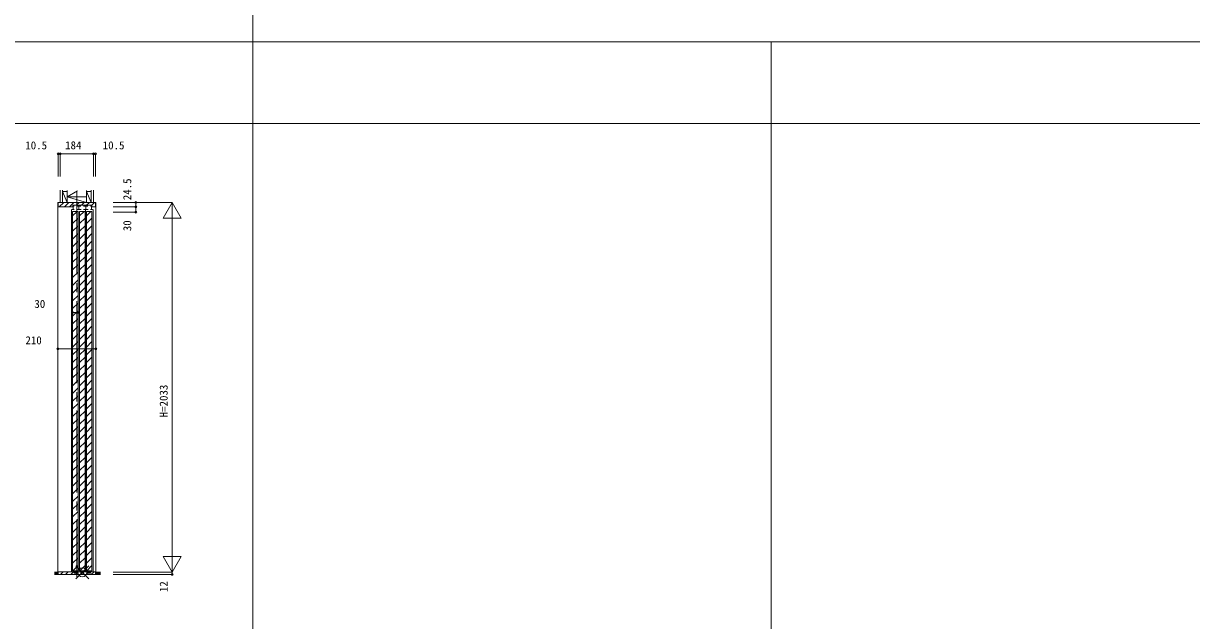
# Model space of a CAD drawing. Units: millimetres, scale not verified. Extents: x -14342 to 14341, y -10000 to 10000.
# Drawn here: x 1499 to 7920, y -6687 to -3404 of the extents above; entities that cross this region are included whole.
import ezdxf
from ezdxf.enums import TextEntityAlignment as Align

# ---------------------------------------------------------------- set-up
doc = ezdxf.new("R2010")
doc.units = ezdxf.units.MM
doc.header["$LTSCALE"] = 50
doc.linetypes.add('CHAIN2', pattern=[12, 9, -1, 1, -1])
for name, color, linetype, lineweight in [('0-0_0', 7, 'Continuous', 9), ('0-3_YKK_11', 2, 'Continuous', 18), ('0-4_YKK_12', 1, 'Continuous', 18), ('0-5_YKK_13', 7, 'Continuous', 9), ('0-6_YKK_D', 4, 'Continuous', 18)]:
    doc.layers.add(name, color=color, linetype=linetype, lineweight=lineweight)
doc.styles.add('ＭＳ ゴシック', font='')
doc.styles.get('ＭＳ ゴシック').set_extended_font_data('MS Gothic')

msp = doc.modelspace()

# ---------------------------------------------------------------- linework, layer by layer
at = {"layer": '0-0_0'}
for p, q in [((2759.49, -10000), (2759.49, 9500)), ((-14340.51, -3505), (14159.49, -3505)), ((5609.49, -10000), (5609.49, -3505)), ((-14340.51, -3955), (14159.49, -3955))]:
    msp.add_line(p, q, dxfattribs=at)
at = {"layer": '0-3_YKK_11'}
for p, q in [((1690.3, -4121.06), (1690.3, -4246.06)), ((1700.8, -4121.06), (1690.3, -4121.06)), ((1700.8, -4121.06), (1700.8, -4246.06)), ((1700.8, -4121.06), (1884.8, -4121.06)), ((1884.8, -4121.06), (1884.8, -4246.06)), ((1884.8, -4121.06), (1895.3, -4121.06)), ((1895.3, -4121.06), (1895.3, -4246.06)), ((1991.98, -4387.5), (2316.98, -4387.5)), ((2116.98, -4412), (2116.98, -4442)), ((2266.98, -4474.1), (2316.98, -4387.5)), ((2316.98, -4387.5), (2366.98, -4474.1)), ((2316.98, -4387.5), (2316.98, -6420.5)), ((1991.98, -4442), (2116.98, -4442)), ((2266.98, -4474.1), (2366.98, -4474.1)), ((1769.8, -4992.78), (1799.8, -4992.78)), ((1687.8, -5192.78), (1897.8, -5192.78)), ((2266.98, -6333.9), (2366.98, -6333.9)), ((2266.98, -6333.9), (2316.98, -6420.5)), ((2316.98, -6420.5), (2366.98, -6333.9)), ((1991.98, -6420.5), (2316.98, -6420.5)), ((2316.98, -6420.5), (2316.98, -6432.5)), ((1991.98, -6432.5), (2316.98, -6432.5))]:
    msp.add_line(p, q, dxfattribs=at)
msp.add_lwpolyline([(1991.98, -4412), (2116.98, -4412), (2116.98, -4387.5)], dxfattribs=at)
for centre in [(1690.3, -4121.06), (1700.8, -4121.06), (1884.8, -4121.06), (1895.3, -4121.06), (2116.98, -4387.5), (2116.98, -4412), (2116.98, -4442), (1769.8, -4992.78), (1799.8, -4992.78), (1687.8, -5192.78), (1897.8, -5192.78), (2316.98, -6432.5)]:
    msp.add_circle(centre, 5, dxfattribs=at)
at = {"layer": '0-4_YKK_12'}
for p, q in [((1787.45, -6455.86), (1858.16, -6385.14)), ((1787.45, -6385.14), (1858.16, -6455.86))]:
    msp.add_line(p, q, dxfattribs=at)
msp.add_circle((1822.8, -6420.5), 25, dxfattribs=at)
at = {"layer": '0-5_YKK_13'}
for p, q in [((1700.8, -4387.5), (1700.8, -4321.06)), ((1713.3, -4321.06), (1713.3, -4387.5)), ((1740.3, -4327.5), (1713.3, -4327.5)), ((1713.3, -4327.5), (1740.3, -4387.5)), ((1740.3, -4323.1), (1740.3, -4387.5)), ((1796.66, -4324.96), (1740.3, -4357.5)), ((1740.3, -4357.5), (1845.3, -4387.5)), ((1845.3, -4357.5), (1740.3, -4357.5)), ((1845.3, -4323.1), (1845.3, -4387.5)), ((1872.3, -4327.5), (1845.3, -4327.5)), ((1845.3, -4327.5), (1872.3, -4387.5)), ((1872.3, -4387.5), (1872.3, -4320.58)), ((1884.8, -4320.58), (1884.8, -4387.5)), ((1690.3, -6420.5), (1669.46, -6420.5)), ((1921.98, -6420.5), (1895.3, -6420.5)), ((1669.46, -6423.5), (1690.3, -6423.5)), ((1669.46, -6426.5), (1690.3, -6426.5)), ((1669.46, -6429.5), (1690.3, -6429.5)), ((1669.46, -6432.5), (1921.98, -6432.5)), ((1921.98, -6423.5), (1895.3, -6423.5)), ((1921.98, -6426.5), (1895.3, -6426.5)), ((1921.98, -6429.5), (1895.3, -6429.5))]:
    msp.add_line(p, q, dxfattribs=at)
at = {"layer": '0-5_YKK_13', "linetype": 'CHAIN2'}
msp.add_line((1792.8, -4331.51), (1792.8, -6445.03), dxfattribs=at)
at = {"layer": '0-6_YKK_D'}
for p, q in [((1690.3, -4389.32), (1692.12, -4387.5)), ((1696.41, -4411.5), (1720.41, -4387.5)), ((1700.8, -4387.5), (1713.3, -4387.5)), ((1724.69, -4411.5), (1748.69, -4387.5)), ((1740.3, -4387.5), (1845.3, -4387.5)), ((1752.98, -4411.5), (1776.98, -4387.5)), ((1762, -4411.7), (1771.7, -4411.7)), ((1763.8, -4426.88), (1763.8, -6418.77)), ((1778.6, -4426.7), (1766, -4426.7)), ((1775.4, -4403.1), (1794.2, -4403.1)), ((1775.4, -4408.2), (1775.4, -4403.1)), ((1789.66, -4403.1), (1805.26, -4387.5)), ((1791, -4426.7), (1816.6, -4426.7)), ((1792.2, -4408.2), (1815.4, -4408.2)), ((1794.2, -4403.1), (1794.2, -4408.2)), ((1803.8, -4408.2), (1803.8, -4426.7)), ((1813.4, -4403.1), (1813.4, -4408.2)), ((1817.95, -4403.1), (1833.55, -4387.5)), ((1829, -4426.7), (1854.6, -4426.7)), ((1830.2, -4408.2), (1853.4, -4408.2)), ((1832.2, -4403.1), (1832.2, -4408.2)), ((1839.8, -4426.88), (1839.8, -6417.5)), ((1841.8, -4408.2), (1841.8, -4426.7)), ((1846.23, -4403.1), (1861.83, -4387.5)), ((1851.4, -4403.1), (1851.4, -4408.2)), ((1867, -4426.7), (1879.6, -4426.7)), ((1872.3, -4387.5), (1884.8, -4387.5)), ((1883.6, -4411.7), (1873.9, -4411.7)), ((1874.51, -4403.1), (1890.11, -4387.5)), ((1881.8, -4426.88), (1881.8, -6418.77)), ((1769.8, -4437.5), (1799.8, -4437.5)), ((1769.8, -6412.5), (1769.8, -4437.5)), ((1769.8, -4461.91), (1794.22, -4437.5)), ((1769.8, -4504.34), (1799.8, -4474.34)), ((1799.8, -6412.5), (1799.8, -4437.5)), ((1799.8, -6412.5), (1799.8, -4437.5)), ((1807.8, -4437.5), (1837.8, -4437.5)), ((1807.8, -6412.5), (1807.8, -4437.5)), ((1807.8, -4461.91), (1832.22, -4437.5)), ((1807.8, -4504.34), (1837.8, -4474.34)), ((1837.8, -6412.5), (1837.8, -4437.5)), ((1837.8, -6412.5), (1837.8, -4437.5)), ((1845.8, -4437.5), (1875.8, -4437.5)), ((1845.8, -6412.5), (1845.8, -4437.5)), ((1845.8, -4461.91), (1870.22, -4437.5)), ((1845.8, -4504.34), (1875.8, -4474.34)), ((1875.8, -6412.5), (1875.8, -4437.5)), ((1769.8, -4546.77), (1799.8, -4516.77)), ((1807.8, -4546.77), (1837.8, -4516.77)), ((1845.8, -4546.77), (1875.8, -4516.77)), ((1769.8, -4589.19), (1799.8, -4559.19)), ((1769.8, -4631.62), (1799.8, -4601.62)), ((1807.8, -4589.19), (1837.8, -4559.19)), ((1807.8, -4631.62), (1837.8, -4601.62)), ((1845.8, -4589.19), (1875.8, -4559.19)), ((1845.8, -4631.62), (1875.8, -4601.62)), ((1769.8, -4674.05), (1799.8, -4644.05)), ((1769.8, -4716.47), (1799.8, -4686.47)), ((1807.8, -4674.05), (1837.8, -4644.05)), ((1807.8, -4716.47), (1837.8, -4686.47)), ((1845.8, -4674.05), (1875.8, -4644.05)), ((1845.8, -4716.47), (1875.8, -4686.47)), ((1769.8, -4758.9), (1799.8, -4728.9)), ((1807.8, -4758.9), (1837.8, -4728.9)), ((1845.8, -4758.9), (1875.8, -4728.9)), ((1769.8, -4801.33), (1799.8, -4771.33)), ((1769.8, -4843.75), (1799.8, -4813.75)), ((1807.8, -4801.33), (1837.8, -4771.33)), ((1807.8, -4843.75), (1837.8, -4813.75)), ((1845.8, -4801.33), (1875.8, -4771.33)), ((1845.8, -4843.75), (1875.8, -4813.75)), ((1769.8, -4886.18), (1799.8, -4856.18)), ((1807.8, -4886.18), (1837.8, -4856.18)), ((1845.8, -4886.18), (1875.8, -4856.18)), ((1769.8, -4928.61), (1799.8, -4898.61)), ((1769.8, -4971.03), (1799.8, -4941.03)), ((1807.8, -4928.61), (1837.8, -4898.61)), ((1807.8, -4971.03), (1837.8, -4941.03)), ((1845.8, -4928.61), (1875.8, -4898.61)), ((1845.8, -4971.03), (1875.8, -4941.03)), ((1769.8, -5013.46), (1799.8, -4983.46)), ((1807.8, -5013.46), (1837.8, -4983.46)), ((1845.8, -5013.46), (1875.8, -4983.46)), ((1769.8, -5055.88), (1799.8, -5025.88)), ((1769.8, -5098.31), (1799.8, -5068.31)), ((1807.8, -5055.88), (1837.8, -5025.88)), ((1807.8, -5098.31), (1837.8, -5068.31)), ((1845.8, -5055.88), (1875.8, -5025.88)), ((1845.8, -5098.31), (1875.8, -5068.31)), ((1769.8, -5140.74), (1799.8, -5110.74)), ((1807.8, -5140.74), (1837.8, -5110.74)), ((1845.8, -5140.74), (1875.8, -5110.74)), ((1769.8, -5183.16), (1799.8, -5153.16)), ((1769.8, -5225.59), (1799.8, -5195.59)), ((1807.8, -5183.16), (1837.8, -5153.16)), ((1807.8, -5225.59), (1837.8, -5195.59)), ((1845.8, -5183.16), (1875.8, -5153.16)), ((1845.8, -5225.59), (1875.8, -5195.59)), ((1769.8, -5268.02), (1799.8, -5238.02)), ((1807.8, -5268.02), (1837.8, -5238.02)), ((1845.8, -5268.02), (1875.8, -5238.02)), ((1769.8, -5310.44), (1799.8, -5280.44)), ((1769.8, -5352.87), (1799.8, -5322.87)), ((1807.8, -5310.44), (1837.8, -5280.44)), ((1807.8, -5352.87), (1837.8, -5322.87)), ((1845.8, -5310.44), (1875.8, -5280.44)), ((1845.8, -5352.87), (1875.8, -5322.87)), ((1769.8, -5395.3), (1799.8, -5365.3)), ((1807.8, -5395.3), (1837.8, -5365.3)), ((1845.8, -5395.3), (1875.8, -5365.3)), ((1769.8, -5437.72), (1799.8, -5407.72)), ((1769.8, -5480.15), (1799.8, -5450.15)), ((1807.8, -5437.72), (1837.8, -5407.72)), ((1807.8, -5480.15), (1837.8, -5450.15)), ((1845.8, -5437.72), (1875.8, -5407.72)), ((1845.8, -5480.15), (1875.8, -5450.15)), ((1769.8, -5522.58), (1799.8, -5492.58)), ((1807.8, -5522.58), (1837.8, -5492.58)), ((1845.8, -5522.58), (1875.8, -5492.58)), ((1769.8, -5565), (1799.8, -5535)), ((1769.8, -5607.43), (1799.8, -5577.43)), ((1807.8, -5565), (1837.8, -5535)), ((1807.8, -5607.43), (1837.8, -5577.43)), ((1845.8, -5565), (1875.8, -5535)), ((1845.8, -5607.43), (1875.8, -5577.43)), ((1769.8, -5649.85), (1799.8, -5619.85)), ((1807.8, -5649.85), (1837.8, -5619.85)), ((1845.8, -5649.85), (1875.8, -5619.85)), ((1769.8, -5692.28), (1799.8, -5662.28)), ((1769.8, -5734.71), (1799.8, -5704.71)), ((1807.8, -5692.28), (1837.8, -5662.28)), ((1807.8, -5734.71), (1837.8, -5704.71)), ((1845.8, -5692.28), (1875.8, -5662.28)), ((1845.8, -5734.71), (1875.8, -5704.71)), ((1769.8, -5777.13), (1799.8, -5747.13)), ((1807.8, -5777.13), (1837.8, -5747.13)), ((1845.8, -5777.13), (1875.8, -5747.13)), ((1769.8, -5819.56), (1799.8, -5789.56)), ((1769.8, -5861.99), (1799.8, -5831.99)), ((1807.8, -5819.56), (1837.8, -5789.56)), ((1807.8, -5861.99), (1837.8, -5831.99)), ((1845.8, -5819.56), (1875.8, -5789.56)), ((1845.8, -5861.99), (1875.8, -5831.99)), ((1769.8, -5904.41), (1799.8, -5874.41)), ((1807.8, -5904.41), (1837.8, -5874.41)), ((1845.8, -5904.41), (1875.8, -5874.41)), ((1769.8, -5946.84), (1799.8, -5916.84)), ((1769.8, -5989.27), (1799.8, -5959.27)), ((1807.8, -5946.84), (1837.8, -5916.84)), ((1807.8, -5989.27), (1837.8, -5959.27)), ((1845.8, -5946.84), (1875.8, -5916.84)), ((1845.8, -5989.27), (1875.8, -5959.27)), ((1769.8, -6031.69), (1799.8, -6001.69)), ((1807.8, -6031.69), (1837.8, -6001.69)), ((1845.8, -6031.69), (1875.8, -6001.69)), ((1769.8, -6074.12), (1799.8, -6044.12)), ((1769.8, -6116.54), (1799.8, -6086.54)), ((1807.8, -6074.12), (1837.8, -6044.12)), ((1807.8, -6116.54), (1837.8, -6086.54)), ((1845.8, -6074.12), (1875.8, -6044.12)), ((1845.8, -6116.54), (1875.8, -6086.54)), ((1769.8, -6158.97), (1799.8, -6128.97)), ((1807.8, -6158.97), (1837.8, -6128.97)), ((1845.8, -6158.97), (1875.8, -6128.97)), ((1769.8, -6201.4), (1799.8, -6171.4)), ((1769.8, -6243.82), (1799.8, -6213.82)), ((1807.8, -6201.4), (1837.8, -6171.4)), ((1807.8, -6243.82), (1837.8, -6213.82)), ((1845.8, -6201.4), (1875.8, -6171.4)), ((1845.8, -6243.82), (1875.8, -6213.82)), ((1769.8, -6286.25), (1799.8, -6256.25)), ((1807.8, -6286.25), (1837.8, -6256.25)), ((1845.8, -6286.25), (1875.8, -6256.25)), ((1769.8, -6328.68), (1799.8, -6298.68)), ((1769.8, -6371.1), (1799.8, -6341.1)), ((1807.8, -6328.68), (1837.8, -6298.68)), ((1807.8, -6371.1), (1837.8, -6341.1)), ((1845.8, -6328.68), (1875.8, -6298.68)), ((1845.8, -6371.1), (1875.8, -6341.1)), ((1690.3, -6420.5), (1690.3, -6432.5)), ((1702.6, -6432.5), (1717.6, -6417.5)), ((1730.88, -6432.5), (1745.88, -6417.5)), ((1759.17, -6432.5), (1774.17, -6417.5)), ((1769.8, -6412.5), (1799.8, -6412.5)), ((1770.84, -6412.5), (1799.8, -6383.53)), ((1787.45, -6432.5), (1802.45, -6417.5)), ((1807.8, -6412.5), (1837.8, -6412.5)), ((1808.84, -6412.5), (1837.8, -6383.53)), ((1830, -6418.23), (1830.74, -6417.5)), ((1845.8, -6412.5), (1875.8, -6412.5)), ((1846.84, -6412.5), (1875.8, -6383.53)), ((1872.31, -6432.5), (1887.31, -6417.5)), ((1895.3, -6420.5), (1895.3, -6432.5)), ((1895.3, -6420.5), (1895.3, -6432.5)), ((1778.9, -6421.8), (1790.7, -6421.8)), ((1815.74, -6432.5), (1822.94, -6425.3)), ((1816.9, -6421.8), (1828.7, -6421.8)), ((1844.02, -6432.5), (1853.6, -6422.92)), ((1854.9, -6421.8), (1866.7, -6421.8))]:
    msp.add_line(p, q, dxfattribs=at)
for points in [[(1690.3, -4387.5), (1687.8, -4387.5), (1687.8, -6420.5)], [(1870.3, -4387.5), (1715.3, -4387.5), (1690.3, -4387.5), (1690.3, -4409.5)], [(1692.3, -4411.5), (1769.7, -4411.5), (1770.2, -4411), (1770.2, -4403.1), (1814.3, -4403.1), (1831.3, -4403.1), (1875.4, -4403.1), (1875.4, -4411), (1875.9, -4411.5), (1893.3, -4411.5)], [(1777.4, -4408.2), (1771.7, -4408.2), (1771.7, -4426.7)], [(1851.4, -4403.1), (1870.2, -4403.1), (1870.2, -4408.2)], [(1868.2, -4408.2), (1873.9, -4408.2), (1873.9, -4426.7)], [(1895.3, -4409.5), (1895.3, -4387.5), (1870.3, -4387.5)], [(1895.3, -4387.5), (1897.8, -4387.5), (1897.8, -6420.5)], [(1690.3, -6419.5), (1690.3, -6432.5), (1697.3, -6432.5)], [(1893.3, -6417.5), (1868.5, -6417.5), (1868, -6418), (1868, -6424.2), (1868, -6425.3), (1853.6, -6425.3), (1853.6, -6424.2), (1853.6, -6418), (1853.1, -6417.5), (1830.5, -6417.5), (1830, -6418), (1830, -6424.2), (1830, -6425.3), (1815.6, -6425.3), (1815.6, -6424.2), (1815.6, -6418), (1815.1, -6417.5), (1792.5, -6417.5), (1792, -6418), (1792, -6424.2), (1792, -6425.3), (1777.6, -6425.3), (1777.6, -6424.2), (1777.6, -6418), (1777.1, -6417.5), (1692.3, -6417.5)], [(1697.3, -6432.5), (1888.3, -6432.5), (1895.3, -6432.5), (1895.3, -6419.5)], [(1776.27, -6416.3), (1778.9, -6416.3), (1778.9, -6425.3)], [(1778.9, -6420.3), (1783.1, -6420.3), (1783.1, -6418.5)], [(1786.5, -6418.5), (1786.5, -6420.3), (1790.7, -6420.3)], [(1790.7, -6425.3), (1790.7, -6416.3), (1793.34, -6416.3)], [(1814.27, -6416.3), (1816.9, -6416.3), (1816.9, -6425.3)], [(1816.9, -6420.3), (1821.1, -6420.3), (1821.1, -6418.5)], [(1824.5, -6418.5), (1824.5, -6420.3), (1828.7, -6420.3)], [(1828.7, -6425.3), (1828.7, -6416.3), (1831.34, -6416.3)], [(1852.27, -6416.3), (1854.9, -6416.3), (1854.9, -6425.3)], [(1854.9, -6420.3), (1859.1, -6420.3), (1859.1, -6418.5)], [(1862.5, -6418.5), (1862.5, -6420.3), (1866.7, -6420.3)], [(1866.7, -6425.3), (1866.7, -6416.3), (1869.34, -6416.3)]]:
    msp.add_lwpolyline(points, dxfattribs=at)
for centre, radius, start, end in [((1692.3, -4409.5), 2, 180.00001, 269.99999), ((1893.3, -4409.5), 2, 270.00001, 359.99999), ((1692.3, -6419.5), 2, 90.00001, 179.99999), ((1784.8, -6418.5), 1.7, 359.99999, 180.00001), ((1822.8, -6418.5), 1.7, 359.99999, 180.00001), ((1860.8, -6418.5), 1.7, 359.99999, 180.00001), ((1893.3, -6419.5), 2, 0.00001, 89.99999)]:
    msp.add_arc(centre, radius, start, end, dxfattribs=at)

# ---------------------------------------------------------------- texts
at = {"layer": '0-3_YKK_11', "style": 'ＭＳ ゴシック'}
for s, p in [('10.5', (1509.36, -4109.32)), ('184', (1728.35, -4109.06)), ('10.5', (1934.98, -4109.21)), ('30', (1559.38, -4980.78)), ('210', (1510.09, -5180.78))]:
    msp.add_text(s, height=43.99, dxfattribs=at).set_placement(p, align=Align.BOTTOM_LEFT)
for s, p in [('24.5', (2104.98, -4375.75)), ('30', (2104.98, -4545.97)), ('H=2033', (2304.98, -5569)), ('12', (2305.16, -6529.8))]:
    msp.add_text(s, height=43.99, rotation=90, dxfattribs=at).set_placement(p, align=Align.BOTTOM_LEFT)

doc.saveas('drawing.dxf')
